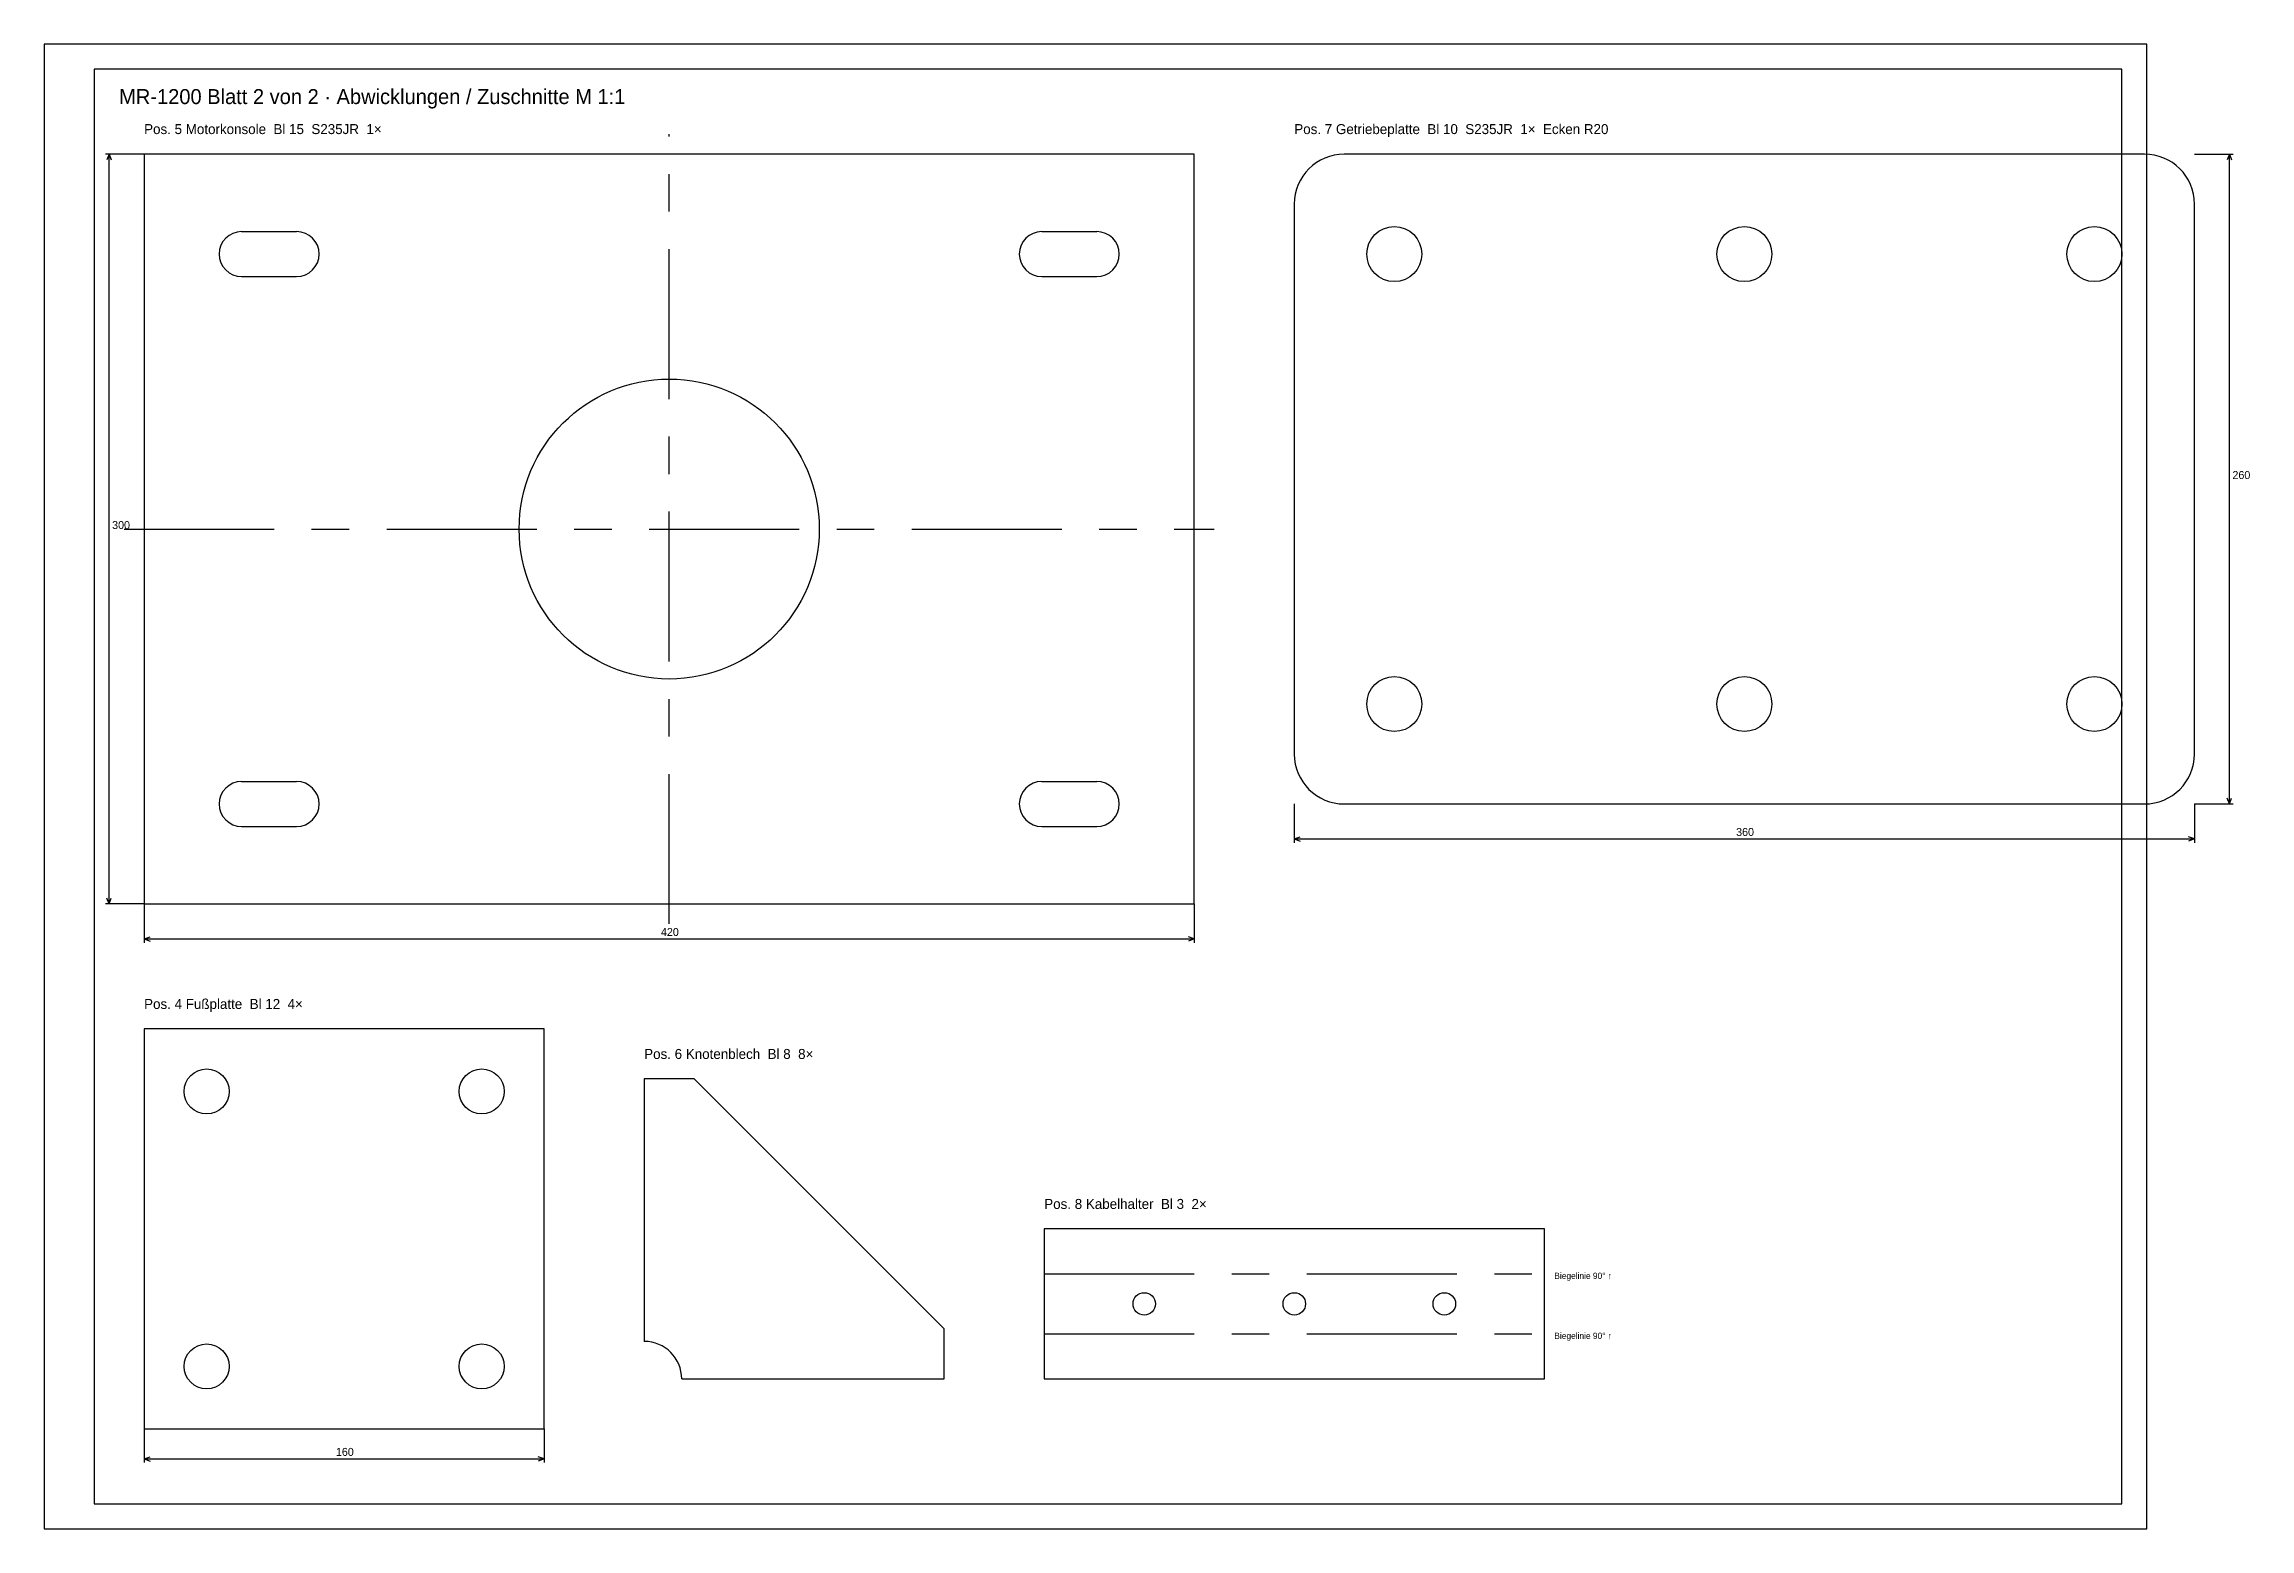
# Model space of a CAD drawing. Header units: millimetres. Extents: x 0 to 1782, y 0 to 594.
# Drawn here: x 900 to 1782, y 0 to 594 of the extents above; entities that cross this region are included whole.
import ezdxf

# ---------------------------------------------------------------- set-up
doc = ezdxf.new("R2010")
doc.units = ezdxf.units.MM
doc.header["$LTSCALE"] = 5
doc.linetypes.add('CENTER', pattern=[21, 12, -3, 3, -3])
for name, color, linetype in [('BEMASSUNG', 3, 'CONTINUOUS'), ('MITTELLINIE', 1, 'CENTER'), ('POS-4', 3, 'CONTINUOUS'), ('POS-5', 3, 'CONTINUOUS'), ('POS-6', 3, 'CONTINUOUS'), ('POS-7', 3, 'CONTINUOUS'), ('POS-8', 3, 'CONTINUOUS'), ('RAHMEN', 7, 'CONTINUOUS'), ('TEXT', 7, 'CONTINUOUS')]:
    doc.layers.add(name, color=color, linetype=linetype)

msp = doc.modelspace()

# ---------------------------------------------------------------- linework, layer by layer
at = {"layer": 'BEMASSUNG'}
for p, q in [((940, 550), (924.5, 550)), ((926, 550), (925.145, 547.651)), ((926, 250), (926, 550)), ((926, 550), (926.855, 547.651)), ((1760, 550), (1775.5, 550)), ((1774, 550), (1773.145, 547.651)), ((1774, 290), (1774, 550)), ((1774, 550), (1774.855, 547.651)), ((1774, 290), (1773.145, 292.349)), ((1774, 290), (1774.855, 292.349)), ((1400, 290), (1400, 274.5)), ((1760, 290), (1760, 274.5)), ((1760, 290), (1775.5, 290)), ((1400, 276), (1402.349, 276.855)), ((1400, 276), (1760, 276)), ((1400, 276), (1402.349, 275.145)), ((1760, 276), (1757.651, 276.855)), ((1760, 276), (1757.651, 275.145)), ((940, 250), (924.5, 250)), ((926, 250), (925.145, 252.349)), ((926, 250), (926.855, 252.349)), ((940, 250), (940, 234.5)), ((1360, 250), (1360, 234.5)), ((940, 236), (942.349, 236.855)), ((940, 236), (1360, 236)), ((940, 236), (942.349, 235.145)), ((1360, 236), (1357.651, 236.855)), ((1360, 236), (1357.651, 235.145)), ((940, 40), (940, 26.5)), ((1100, 40), (1100, 26.5)), ((940, 28), (942.349, 28.855)), ((940, 28), (1100, 28)), ((940, 28), (942.349, 27.145)), ((1100, 28), (1097.651, 28.855)), ((1100, 28), (1097.651, 27.145))]:
    msp.add_line(p, q, dxfattribs=at)
at = {"layer": 'MITTELLINIE'}
for p, q in [((1150, 242), (1150, 558)), ((932, 400), (1368, 400)), ((1300, 102), (1500, 102)), ((1300, 78), (1500, 78))]:
    msp.add_line(p, q, dxfattribs=at)
at = {"layer": 'POS-4'}
for p, q in [((1100, 200), (940, 200)), ((940, 200), (940, 40)), ((1100, 40), (1100, 200)), ((940, 40), (1100, 40))]:
    msp.add_line(p, q, dxfattribs=at)
for centre in [(965, 175), (1075, 175), (965, 65), (1075, 65)]:
    msp.add_circle(centre, 9, dxfattribs=at)
at = {"layer": 'POS-5'}
for p, q in [((1360, 550), (940, 550)), ((940, 550), (940, 250)), ((1360, 250), (1360, 550)), ((979, 519), (1001, 519)), ((1299, 519), (1321, 519)), ((979, 501), (1001, 501)), ((1299, 501), (1321, 501)), ((979, 299), (1001, 299)), ((1299, 299), (1321, 299)), ((979, 281), (1001, 281)), ((1299, 281), (1321, 281)), ((940, 250), (1360, 250))]:
    msp.add_line(p, q, dxfattribs=at)
msp.add_circle((1150, 400), 60, dxfattribs=at)
for centre, start, end in [((979, 510), 90, 270), ((1001, 510), 270, 90), ((1299, 510), 90, 270), ((1321, 510), 270, 90), ((979, 290), 90, 270), ((1001, 290), 270, 90), ((1299, 290), 90, 270), ((1321, 290), 270, 90)]:
    msp.add_arc(centre, 9, start, end, dxfattribs=at)
at = {"layer": 'POS-6'}
for p, q in [((1160, 180), (1140, 180)), ((1140, 180), (1140, 75)), ((1260, 80), (1160, 180)), ((1260, 60), (1260, 80)), ((1155, 60), (1260, 60))]:
    msp.add_line(p, q, dxfattribs=at)
msp.add_arc((1140, 60), 15, 0, 90, dxfattribs=at)
at = {"layer": 'POS-7'}
for p, q in [((1740, 550), (1420, 550)), ((1400, 530), (1400, 310)), ((1760, 310), (1760, 530)), ((1420, 290), (1740, 290))]:
    msp.add_line(p, q, dxfattribs=at)
for centre in [(1440, 510), (1580, 510), (1720, 510), (1440, 330), (1580, 330), (1720, 330)]:
    msp.add_circle(centre, 11, dxfattribs=at)
for centre, start, end in [((1420, 530), 90, 180), ((1740, 530), 0, 90), ((1420, 310), 180, 270), ((1740, 310), 270, 360)]:
    msp.add_arc(centre, 20, start, end, dxfattribs=at)
at = {"layer": 'POS-8'}
for p, q in [((1500, 120), (1300, 120)), ((1300, 120), (1300, 60)), ((1500, 60), (1500, 120)), ((1300, 60), (1500, 60))]:
    msp.add_line(p, q, dxfattribs=at)
for centre in [(1340, 90), (1400, 90), (1460, 90)]:
    msp.add_circle(centre, 4.5, dxfattribs=at)
at = {"layer": 'RAHMEN'}
for p, q in [((1741, 594), (900, 594)), ((900, 594), (900, 0)), ((1741, 0), (1741, 594)), ((1731, 584), (920, 584)), ((920, 584), (920, 10)), ((1731, 10), (1731, 584)), ((920, 10), (1731, 10)), ((900, 0), (1741, 0))]:
    msp.add_line(p, q, dxfattribs=at)

# ---------------------------------------------------------------- texts
at = {"layer": 'BEMASSUNG'}
for s, p in [('260', (1775.2, 420)), ('300', (927.2, 400)), ('360', (1576.7, 277.2)), ('420', (1146.7, 237.2)), ('160', (1016.7, 29.2))]:
    msp.add_text(s, height=3.2, dxfattribs=at).set_placement(p)
at = {"layer": 'TEXT'}
for s, height, p in [('MR-1200 Blatt 2 von 2 · Abwicklungen / Zuschnitte M 1:1', 6, (930, 570)), ('Pos. 5 Motorkonsole  Bl 15  S235JR  1×', 4, (940, 558)), ('Pos. 7 Getriebeplatte  Bl 10  S235JR  1×  Ecken R20', 4, (1400, 558)), ('Pos. 4 Fußplatte  Bl 12  4×', 4, (940, 208)), ('Pos. 6 Knotenblech  Bl 8  8×', 4, (1140, 188)), ('Pos. 8 Kabelhalter  Bl 3  2×', 4, (1300, 128)), ('Biegelinie 90° ↑', 2.5, (1504, 100)), ('Biegelinie 90° ↑', 2.5, (1504, 76))]:
    msp.add_text(s, height=height, dxfattribs=at).set_placement(p)

doc.saveas('drawing.dxf')
